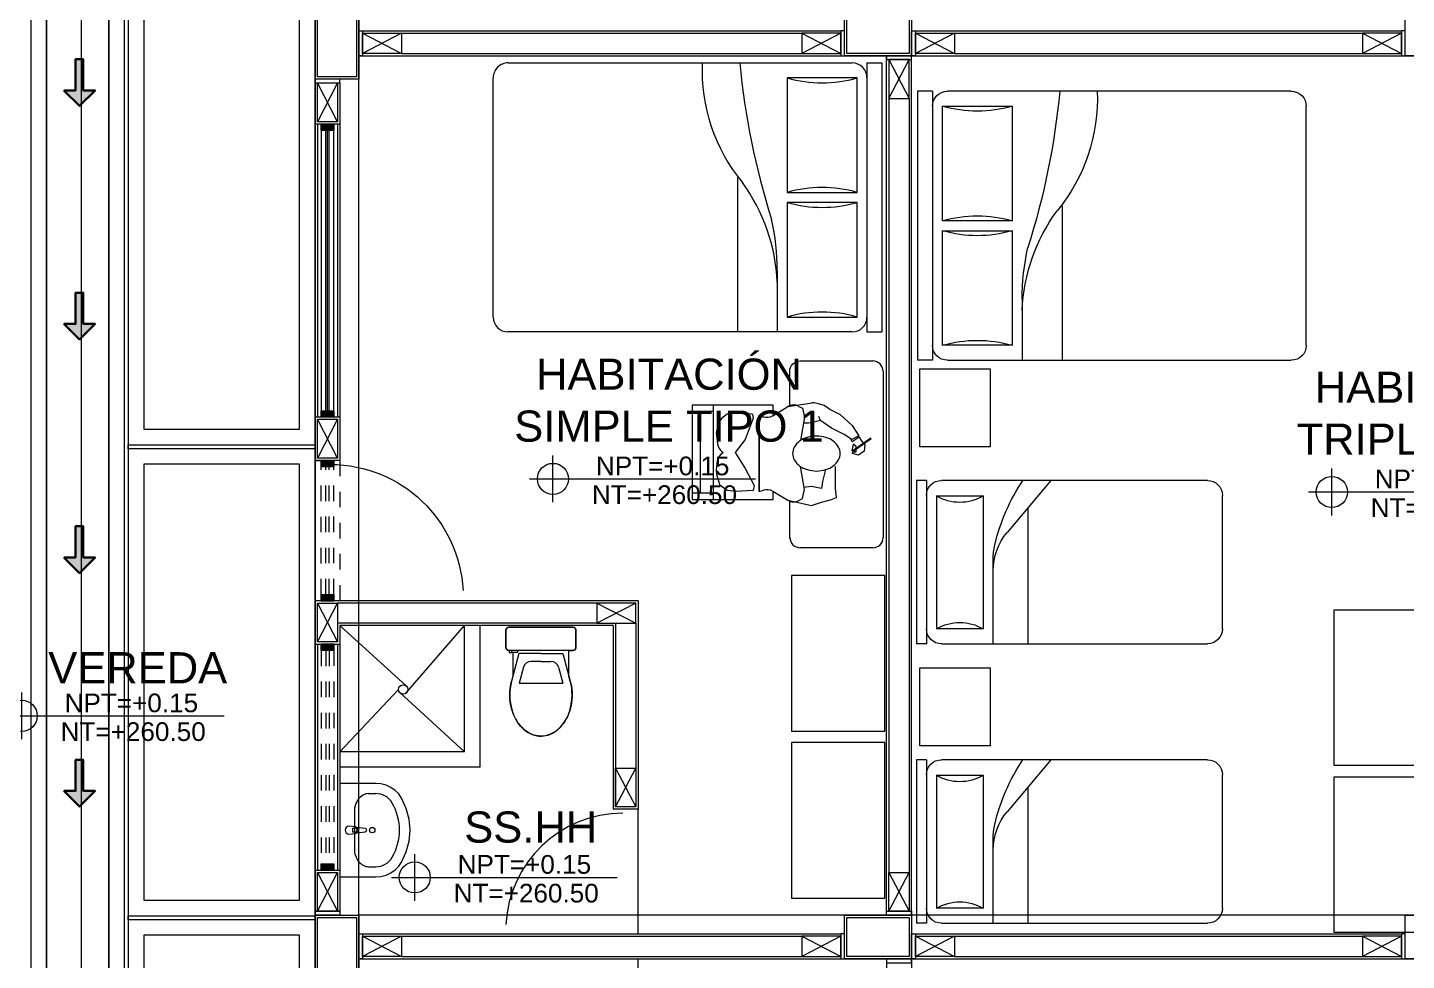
# Model space of a CAD drawing. Header units: metres. Extents: x 349075 to 349285, y 9281902 to 9282050.
# Drawn here: x 349143.84 to 349152.69, y 9281998.48 to 9282004.48 of the extents above; entities that cross this region are included whole.
import ezdxf

# ---------------------------------------------------------------- set-up
doc = ezdxf.new("R2010")
doc.units = ezdxf.units.M
doc.header["$LTSCALE"] = 0.25
doc.linetypes.add('01 nivel$0$HIDDEN2', pattern=[0.1875, 0.125, -0.0625])
doc.linetypes.add('DASHED2', pattern=[0.762, 0.635, -0.127])
for name, color, linetype, lineweight in [('.', 7, 'Continuous', 0), ('0_ CUNETAS', 151, 'Continuous', 5), ('0_VANOS', 30, 'Continuous', 9), ('ARQ-FONDO', 253, 'CONTINUOUS', 9), ('CUNETAS-RED', 5, 'CONTINUOUS', 18)]:
    doc.layers.add(name, color=color, linetype=linetype, lineweight=lineweight)
doc.styles.add('Arial_1', font='arial.ttf', dxfattribs={"height": 0.15})

# ---------------------------------------------------------------- blocks, each defined once
blk = doc.blocks.new('*U3807')
at = {"layer": '.', "lineweight": 30}
h = blk.add_hatch(color=1, dxfattribs=at)
h.dxf.hatch_style = 1
h.paths.add_polyline_path([(-0.025, -0.05), (-0.1, -0.05), (0, -0.15), (0.1, -0.05), (0.025, -0.05), (0.025, 0.15), (-0.025, 0.15)])
at = {"layer": '0_ CUNETAS', "color": 1, "lineweight": 30}
blk.add_lwpolyline([(-0.1, -0.05), (-0.025, -0.05), (-0.025, 0.15), (0.025, 0.15), (0.025, -0.05), (0.1, -0.05), (0, -0.15)], close=True, dxfattribs=at)
blk = doc.blocks.new('*U3808')
at = {"layer": '0_ CUNETAS', "color": 0, "linetype": 'ByBlock', "lineweight": -2, "transparency": 16777216}
for p in [(0, 15), (0, 13.5), (0, 12), (0, 10.5)]:
    blk.add_blockref('*U3807', p, dxfattribs=at)
blk = doc.blocks.new('red drenaje')
at = {"layer": 'CUNETAS-RED'}
blk.add_line((-7.175, 111.023), (-7.175, 73.893), dxfattribs=at)
at = {"layer": 'CUNETAS-RED', "lineweight": 0}
for p, q in [((-7.175, 111.023), (-7.175, 73.893)), ((-6.575, 111.023), (-6.575, 73.893)), ((-7.075, 110.923), (-7.075, 73.893))]:
    blk.add_line(p, q, dxfattribs=at)
blk.add_polyline3d([(-6.675, 73.893, 0), (-6.675, 110.923, 0), (-6.675, 73.893, -20.5486), (-7.075, 73.893, -20.5486), (-7.075, 110.923, 0), (-6.675, 110.923, 0)], dxfattribs=at)
blk.add_blockref('*U3808', (-6.8631, 71.1207, -20.5486), dxfattribs=at)
blk = doc.blocks.new('C-4-flat-1-flat-1')
at = {"layer": 'ARQ-FONDO', "lineweight": 0}
for p, q in [((-0.4364, -0.063), (-0.4363, -0.473)), ((-0.3064, -0.0429), (-0.4164, -0.0429)), ((-0.2864, -0.0879), (-0.2864, -0.0629)), ((-0.122, -0.0879), (-0.2864, -0.0879)), ((-0.2664, -0.1265), (-0.0899, -0.0793)), ((-0.0899, -0.0793), (-0.122, -0.0879)), ((-0.2663, -0.2679), (-0.2664, -0.1265)), ((-0.1793, -0.155), (-0.0769, -0.1276)), ((-0.0769, -0.4081), (-0.0769, -0.1276)), ((-0.2163, -0.2679), (-0.2163, -0.2033)), ((-0.2663, -0.2679), (-0.2663, -0.4093)), ((-0.2163, -0.2679), (-0.2163, -0.3325)), ((-0.2753, -0.4181), (-0.2863, -0.4133)), ((-0.2753, -0.4537), (-0.2753, -0.4181)), ((-0.2663, -0.4093), (-0.0898, -0.4565)), ((-0.1792, -0.3808), (-0.0769, -0.4081)), ((-0.4163, -0.4929), (-0.3063, -0.4929)), ((-0.2741, -0.4537), (-0.2863, -0.4537)), ((-0.2863, -0.4729), (-0.2741, -0.4729)), ((-0.2863, -0.4729), (-0.2741, -0.4729)), ((-0.2753, -0.4479), (-0.1219, -0.4479)), ((-0.2753, -0.4479), (-0.1219, -0.4479)), ((-0.2753, -0.4537), (-0.2753, -0.4479)), ((-0.2741, -0.4537), (-0.2753, -0.4537)), ((-0.2741, -0.4729), (-0.2741, -0.4537)), ((-0.2741, -0.4729), (-0.2741, -0.4537)), ((-0.1219, -0.4479), (-0.0898, -0.4565))]:
    blk.add_line(p, q, dxfattribs=at)
at = {"layer": 'ARQ-FONDO', "lineweight": 0, "flags": 128}
blk.add_lwpolyline([(-0.4164, -0.0429), (-0.3064, -0.0429, -0.016084), (-0.3051, -0.043, -0.098696), (-0.2975, -0.045, -0.082497), (-0.2922, -0.0488, -0.052188), (-0.2896, -0.052, -0.043988), (-0.288, -0.0551, -0.036572), (-0.287, -0.0579, -0.034751), (-0.2865, -0.0606, -0.021821), (-0.2864, -0.0624, -0.006718), (-0.2864, -0.0629), (-0.2863, -0.4729, -0.016083), (-0.2863, -0.4742, -0.022806), (-0.2865, -0.476, -0.021818), (-0.2869, -0.4777, -0.034754), (-0.2877, -0.4804, -0.036572), (-0.289, -0.483, -0.043988), (-0.291, -0.4859, -0.052186), (-0.294, -0.4887, -0.082496), (-0.2998, -0.4918, -0.082484), (-0.3063, -0.4929), (-0.4163, -0.4929, -0.016082), (-0.4176, -0.4929, -0.098699), (-0.4251, -0.4909, -0.082496), (-0.4304, -0.4871, -0.052185), (-0.4331, -0.4838, -0.043989), (-0.4347, -0.4807, -0.036572), (-0.4356, -0.478, -0.034752), (-0.4362, -0.4752, -0.021821), (-0.4363, -0.4735, -0.006719), (-0.4363, -0.473), (-0.4364, -0.063, -0.016085), (-0.4363, -0.0617, -0.022804), (-0.4361, -0.0599, -0.021821), (-0.4358, -0.0581, -0.034752), (-0.4349, -0.0555, -0.036572), (-0.4337, -0.0529, -0.043989), (-0.4316, -0.05, -0.052185), (-0.4286, -0.0471, -0.082499), (-0.4229, -0.044, -0.082481), (-0.4164, -0.0429)], format="xyb", dxfattribs=at)
at = {"layer": 'ARQ-FONDO', "lineweight": 0}
for points in [[(-0.0898, -0.4565, 0.138325), (0.0981, -0.4533, 0.067431), (0.1697, -0.4207, 0.079159), (0.2243, -0.3728, 0.080244), (0.2533, -0.3232, 0.196401), (0.2512, -0.2071, 0.091852), (0.2135, -0.1507, 0.06635), (0.164, -0.1115, 0.067294), (0.0912, -0.0804, 0.132913), (-0.0899, -0.0793)], [(-0.0899, -0.0793, -0.138325), (0.098, -0.0823, -0.067431), (0.1696, -0.115, -0.079159), (0.2242, -0.1628, -0.080244), (0.2533, -0.2124, -0.196401), (0.2512, -0.3285, -0.091852), (0.2136, -0.3849, -0.06635), (0.1641, -0.4241, -0.067294), (0.0913, -0.4553, -0.132913), (-0.0898, -0.4565)]]:
    blk.add_lwpolyline(points, format="xyb", dxfattribs=at)
for centre, major_axis, start_param, end_param in [((-0.4164, -0.0629), (0.02, -0.0013), 1.635126, 3.205922), ((-0.3064, -0.0629), (0.02, -0.0013), 0.06433, 1.635126), ((-0.1663, -0.2033), (0.0499, -0.0032), 1.896446, 3.205922), ((-0.1663, -0.3325), (0.0499, -0.0032), -3.077263, -1.767787), ((-0.4163, -0.4729), (0.02, -0.0013), -3.077263, -1.506467), ((-0.3063, -0.4729), (0.02, -0.0013), -1.506467, 0.06433)]:
    blk.add_ellipse(centre, major_axis=major_axis, ratio=1, start_param=start_param, end_param=end_param, dxfattribs=at)
blk = doc.blocks.new('Lavabo 22')
at = {"layer": 'ARQ-FONDO', "linetype": 'Continuous'}
for p, q in [((-0.3, 0), (-0.3, -0.2291)), ((0.3, 0), (-0.3, 0)), ((0.3, -0.2291), (0.3, 0)), ((-0.025, -0.0573), (-0.021, -0.0993)), ((-0.0136, -0.0971), (-0.0136, -0.0822)), ((-0.0136, -0.0822), (0.0136, -0.0822)), ((0.0136, -0.0822), (0.0136, -0.0971)), ((0.021, -0.0993), (0.025, -0.0573)), ((0.1188, -0.0923), (-0.1188, -0.0923)), ((-0.0177, -0.1088), (-0.0111, -0.1617)), ((0.0111, -0.1617), (0.0177, -0.1088)), ((-0.3, -0.2291), (-0.2971, -0.2628)), ((-0.2971, -0.2628), (-0.2885, -0.2955)), ((-0.2348, -0.1833), (-0.2348, -0.2291)), ((0.2348, -0.1833), (0.2348, -0.2291)), ((0.2885, -0.2955), (0.2971, -0.2628)), ((0.2971, -0.2628), (0.3, -0.2291)), ((-0.2885, -0.2955), (-0.2745, -0.326)), ((-0.2745, -0.326), (-0.2555, -0.3534)), ((-0.2555, -0.3534), (-0.2322, -0.3769)), ((0.2322, -0.3769), (0.2555, -0.3534)), ((0.2555, -0.3534), (0.2745, -0.326)), ((0.2745, -0.326), (0.2885, -0.2955)), ((-0.2322, -0.3769), (-0.2052, -0.3956)), ((-0.2052, -0.3956), (-0.14, -0.4255)), ((-0.14, -0.4255), (-0.071, -0.4438)), ((0.071, -0.4438), (0.14, -0.4255)), ((0.14, -0.4255), (0.2052, -0.3956)), ((0.2052, -0.3956), (0.2322, -0.3769)), ((-0.071, -0.4438), (0, -0.45)), ((0, -0.45), (0.071, -0.4438))]:
    blk.add_line(p, q, dxfattribs=at)
blk.add_circle((0, -0.2071), 0.0175, dxfattribs=at)
for centre, radius, start, end in [((0, -0.0573), 0.025, 0, 180), ((0, -0.0974), 0.0211, 185.16961, 212.77103), ((0, -0.0974), 0.0211, 212.77103, 327.22897), ((0, -0.0971), 0.0136, 180, 0), ((0, -0.1603), 0.0112, 187.13892, 352.86108), ((0, -0.0974), 0.0211, 327.22897, 354.83039)]:
    blk.add_arc(centre, radius, start, end, dxfattribs=at)
for centre, major_axis, ratio, start_param, end_param in [((-0.1187, -0.1833), (0.1161, 0), 0.783646, 1.570796, 3.141593), ((0.1187, -0.1833), (0.1161, 0), 0.783646, 0, 1.570796), ((-0.1189, -0.2291), (0, 0.1212), 0.956522, 1.570796, 2.644618), ((0.1189, -0.2291), (0, 0.1212), 0.956522, 3.638567, 4.712389), ((0, 0), (0, 0.3818), 0.956522, 2.644618, 3.638567)]:
    blk.add_ellipse(centre, major_axis=major_axis, ratio=ratio, start_param=start_param, end_param=end_param, dxfattribs=at)
blk = doc.blocks.new('columnas 2do bloque')
at = {"layer": 'ARQ-FONDO', "elevation": 0}
for points in [[(-10.83, -23.68), (-10.83, -23.25), (-10.55, -23.25), (-10.55, -23.68)], [(-10.815, -23.665), (-10.815, -23.265), (-10.565, -23.265), (-10.565, -23.665)], [(-7.43, -23.25), (-7, -23.25), (-7, -23.53), (-7.43, -23.53)], [(-7.415, -23.265), (-7.015, -23.265), (-7.015, -23.515), (-7.415, -23.515)], [(-3.83, -23.25), (-3.4, -23.25), (-3.4, -23.53), (-3.83, -23.53)], [(-10.83, -29.48), (-10.83, -29.05), (-10.55, -29.05), (-10.55, -29.48)], [(-10.815, -29.465), (-10.815, -29.065), (-10.565, -29.065), (-10.565, -29.465)], [(-7.43, -29.05), (-7, -29.05), (-7, -29.33), (-7.43, -29.33)], [(-7.415, -29.065), (-7.015, -29.065), (-7.015, -29.315), (-7.415, -29.315)], [(-3.83, -29.05), (-3.4, -29.05), (-3.4, -29.33), (-3.83, -29.33)]]:
    blk.add_lwpolyline(points, close=True, dxfattribs=at)
blk = doc.blocks.new('*U1000')
at = {"linetype": 'Continuous', "lineweight": 0, "true_color": 0xbebebe}
for points in [[(3037.2524, 1360.5431), (3037.2124, 1360.5431), (3037.2124, 1360.4631), (3037.2524, 1360.4631)], [(3039.0924, 1360.5431), (3039.0524, 1360.5431), (3039.0524, 1360.4631), (3039.0924, 1360.4631)]]:
    blk.add_hatch(color=9, dxfattribs=at).paths.add_polyline_path(points)
at = {"layer": '0_VANOS', "linetype": 'Continuous'}
for p, q in [((3037.2524, 1360.5131), (3039.0524, 1360.5131)), ((3037.2524, 1360.5031), (3039.0524, 1360.5031)), ((3037.2524, 1360.4931), (3039.0524, 1360.4931))]:
    blk.add_line(p, q, dxfattribs=at)
for points in [[(3037.2124, 1360.5431), (3037.2124, 1360.4631), (3037.2524, 1360.4631), (3037.2524, 1360.5431)], [(3037.2524, 1360.5431), (3039.0524, 1360.5431), (3039.0524, 1360.4631), (3037.2524, 1360.4631)], [(3039.0524, 1360.5431), (3039.0524, 1360.4631), (3039.0924, 1360.4631), (3039.0924, 1360.5431)]]:
    blk.add_lwpolyline(points, close=True, dxfattribs=at)
blk = doc.blocks.new('*U1055')
at = {"linetype": 'Continuous', "true_color": 0xbebebe}
for points in [[(3032.1314, 1351.1888), (3032.1314, 1351.2688), (3032.1714, 1351.2688), (3032.1714, 1351.1888)], [(3033.5414, 1351.1888), (3033.5414, 1351.2688), (3033.5814, 1351.2688), (3033.5814, 1351.1888)]]:
    blk.add_hatch(color=9, dxfattribs=at).paths.add_polyline_path(points)
at = {"layer": '0_VANOS', "linetype": 'Continuous'}
for p, q in [((3032.1314, 1351.2688), (3032.1714, 1351.2688)), ((3032.1314, 1351.2688), (3032.1314, 1351.1888)), ((3032.1714, 1351.2688), (3032.1714, 1351.1888)), ((3033.5414, 1351.1888), (3033.5414, 1351.2688)), ((3033.5414, 1351.2688), (3033.5814, 1351.2688)), ((3033.5814, 1351.2688), (3033.5814, 1351.1888)), ((3032.1714, 1351.1888), (3032.1314, 1351.1888)), ((3033.5814, 1351.1888), (3033.5414, 1351.1888))]:
    blk.add_line(p, q, dxfattribs=at)
at = {"layer": '0_VANOS', "linetype": '01 nivel$0$HIDDEN2', "ltscale": 0.5}
for p, q in [((3032.1708, 1351.2688), (3033.5408, 1351.2688)), ((3032.1714, 1351.2388), (3033.5414, 1351.2388)), ((3032.1714, 1351.2188), (3033.5414, 1351.2188)), ((3032.1714, 1351.1888), (3033.5414, 1351.1888))]:
    blk.add_line(p, q, dxfattribs=at)
at = {"layer": '0_VANOS', "linetype": '01 nivel$0$HIDDEN2'}
blk.add_line((3033.5414, 1351.2688), (3033.5814, 1351.2688), dxfattribs=at)
blk = doc.blocks.new('Cotas de elevación - M_Cota de elevación - Destino rellenado-517392-Nivel 1')
at = {"layer": 'ARQ-FONDO'}
for p, q in [((0, -0.0015), (0, 0.0015)), ((-0.0015, 0), (0.013, 0))]:
    blk.add_line(p, q, dxfattribs=at)
blk.add_circle((0, 0), 0.001, dxfattribs=at)
blk = doc.blocks.new('escritorio dormitorios')
at = {"layer": 'ARQ-FONDO', "linetype": 'ByBlock', "lineweight": 0}
for p, q in [((-0.7385, -0.1048, -80.1225), (-0.7385, 0.3612, -80.1225)), ((-0.672, 0.4277, -11.9309), (0.395, 0.4287, -80.1225)), ((0.4615, 0.3621, -148.3141), (0.4615, -0.1038, -148.3141)), ((0.401, -0.1701, -167.5126), (0.1629, -0.1701, -167.5126))]:
    blk.add_line(p, q, dxfattribs=at)
at = {"layer": 'ARQ-FONDO', "lineweight": 0}
for p, q in [((-0.3233, 0.2286), (-0.2575, 0.2716)), ((-0.2575, 0.2716), (-0.2336, 0.2274)), ((-0.2539, 0.2633), (-0.2491, 0.2752)), ((-0.2491, 0.2752), (-0.2192, 0.2286)), ((-0.3951, 0.1532), (-0.3233, 0.2286)), ((-0.2671, 0.1783), (-0.3066, 0.097)), ((-0.2336, 0.2274), (-0.2671, 0.1783)), ((-0.2192, 0.2286), (-0.236, 0.2214)), ((-0.4298, 0.0838), (-0.3951, 0.1532)), ((-0.3066, 0.097), (-0.3401, 0.0479)), ((-0.3556, 0.0264), (-0.3807, 0.0156)), ((-0.3401, 0.0479), (-0.3556, 0.0264)), ((-0.4455, -0.1835), (-0.4691, -0.0268)), ((-0.4345, -0.0901), (-0.3765, -0.0773)), ((-0.3765, -0.0773), (-0.2282, -0.103)), ((0.0876, -0.0773), (-0.0606, -0.103)), ((0.1456, -0.0901), (0.0876, -0.0773)), ((-0.4467, -0.1121), (-0.4345, -0.0901)), ((0.1578, -0.1121), (0.1456, -0.0901)), ((-0.3869, -0.281), (-0.4455, -0.1835)), ((0.0981, -0.281), (0.1566, -0.1835)), ((-0.4538, -0.277), (-0.4538, -0.7988)), ((-0.3893, -0.277), (-0.4538, -0.277)), ((-0.3893, -0.3672), (-0.3804, -0.3403)), ((0.1005, -0.3672), (0.0916, -0.3403)), ((0.1521, -0.277), (0.1005, -0.277)), ((0.1521, -0.7988), (0.1521, -0.277)), ((-0.3962, -0.4132), (-0.4022, -0.5153)), ((-0.394, -0.4106), (-0.37, -0.4058)), ((0.1005, -0.3672), (-0.3893, -0.3672)), ((-0.3893, -0.3672), (0.1005, -0.3672)), ((-0.37, -0.4058), (-0.2347, -0.4574)), ((-0.0477, -0.4574), (0.0618, -0.3994)), ((0.0618, -0.3994), (0.092, -0.4054)), ((0.0942, -0.408), (0.1005, -0.5153)), ((-0.4022, -0.5153), (-0.3958, -0.5733)), ((-0.2347, -0.4574), (-0.1509, -0.5218)), ((-0.1509, -0.5218), (-0.0477, -0.4574)), ((0.1005, -0.5153), (0.0941, -0.5733)), ((-0.3958, -0.5733), (-0.3776, -0.5988)), ((-0.1585, -0.6087), (-0.1509, -0.5991)), ((-0.1432, -0.6087), (-0.1509, -0.5991)), ((0.0618, -0.6184), (-0.0073, -0.6397)), ((0.0941, -0.5733), (0.0618, -0.6184)), ((-0.4538, -0.6635), (0.1521, -0.6635)), ((-0.4143, -0.6635), (-0.4143, -0.7988)), ((-0.3405, -0.6255), (-0.2944, -0.6397)), ((-0.2646, -0.6423), (-0.2054, -0.6349)), ((-0.0371, -0.6423), (-0.0963, -0.6349)), ((0.1106, -0.6635), (0.1106, -0.7988)), ((-0.4143, -0.7473), (0.1106, -0.7473)), ((-0.4538, -0.7988), (0.1521, -0.7988))]:
    blk.add_line(p, q, dxfattribs=at)
at = {"layer": 'ARQ-FONDO', "lineweight": 0, "const_width": 0.014}
blk.add_lwpolyline([(-0.1571, 0.2297), (-0.2426, 0.352)], dxfattribs=at)
at = {"layer": 'ARQ-FONDO', "lineweight": 0}
for points in [[(-0.2491, 0.2752), (-0.2266, 0.2869), (-0.2006, 0.3101), (-0.16, 0.3064), (-0.1325, 0.2702), (-0.1434, 0.2326), (-0.1557, 0.2333), (-0.1557, 0.2543), (-0.189, 0.2551), (-0.2049, 0.2362), (-0.1622, 0.2276)], [(0.1566, -0.1835), (0.1908, -0.0322), (0.1714, 0.0258), (0.1521, 0.0967), (0.1392, 0.1289), (0.0812, 0.1225), (0.0232, 0.1225), (-0.0606, 0.1225)], [(-0.4298, 0.0838), (-0.4532, 0.0487), (-0.4638, 0.0135), (-0.4691, -0.0147), (-0.4691, -0.0305)], [(-0.3556, 0.0264), (-0.3477, -0.0076), (-0.3389, -0.0516), (-0.3389, -0.0833)], [(-0.0413, 0.058), (0.0361, 0.0387), (0.0812, 0.0323), (0.0683, -0.0322), (0.0747, -0.0837)]]:
    blk.add_lwpolyline(points, dxfattribs=at)
blk.add_lwpolyline([(-0.2564, 0, 0.07405), (-0.2474, -0.0603, 0.084801), (-0.2235, -0.108, 0.106336), (-0.1851, -0.142, 0.128955), (-0.144, -0.1528, 0.128955), (-0.1029, -0.142, 0.106336), (-0.0646, -0.108, 0.084801), (-0.0406, -0.0603, 0.07405), (-0.0316, 0, 0.07405), (-0.0406, 0.0603, 0.084801), (-0.0646, 0.108, 0.106336), (-0.1029, 0.142, 0.128955), (-0.144, 0.1528, 0.128955), (-0.1851, 0.142, 0.106336), (-0.2235, 0.108, 0.084801), (-0.2474, 0.0603, 0.07405)], format="xyb", close=True, dxfattribs=at)
at = {"layer": 'ARQ-FONDO', "linetype": 'ByBlock', "lineweight": 0, "elevation": -80.1225}
blk.add_lwpolyline([(-0.4513, -0.1713), (-0.672, -0.1713, -0.414214), (-0.7385, -0.1048)], format="xyb", dxfattribs=at)
at = {"layer": 'ARQ-FONDO', "linetype": 'ByBlock', "lineweight": 0}
for centre, start, end in [((-0.672, 0.3612, -11.9309), 90, 180), ((0.395, 0.3621, -80.1225), 360, 90), ((0.395, -0.1038, -148.3141), 270, 0)]:
    blk.add_arc(centre, 0.0665, start, end, dxfattribs=at)
at = {"layer": 'ARQ-FONDO', "lineweight": 0}
for centre, radius, start, end in [((-0.3842, -0.1467), 0.0714, 150.9331, 210.97654), ((0.0954, -0.1467), 0.0714, 329.02346, 29.0669), ((-0.4481, -0.3178), 0.0714, 341.55636, 30.97654), ((0.1593, -0.3178), 0.0714, 149.02346, 198.44364), ((-0.3934, -0.4134), 0.0028, 101.30436, 176.63184), ((0.0914, -0.4081), 0.0028, 3.36816, 78.69563), ((0.0914, -0.4081), 0.0028, 3.36816, 78.69563), ((-0.3195, -0.5573), 0.0714, 215.55138, 252.90541), ((-0.2143, -0.564), 0.0714, 277.12145, 321.32606), ((-0.0875, -0.564), 0.0714, 218.67394, 262.87855), ((-0.2734, -0.5714), 0.0714, 252.90541, 277.12145), ((-0.0283, -0.5714), 0.0714, 262.87855, 287.09459)]:
    blk.add_arc(centre, radius, start, end, dxfattribs=at)
blk = doc.blocks.new('cama doble')
at = {"layer": 'ARQ-FONDO', "linetype": 'ByBlock', "lineweight": 0}
for p, q in [((-0.864, 2.4), (-0.864, 2.496)), ((-0.864, 2.496), (0.864, 2.496)), ((0.864, 2.4), (0.864, 2.496)), ((-0.864, 2.4), (0.864, 2.4)), ((-0.864, 0.096), (-0.864, 2.304)), ((-0.032, 2.336), (-0.768, 2.336)), ((-0.768, 2.336), (-0.768, 1.888)), ((-0.032, 1.888), (-0.032, 2.336)), ((0.032, 2.336), (0.032, 1.888)), ((0.768, 2.336), (0.032, 2.336)), ((0.768, 1.888), (0.768, 2.336)), ((0.864, 2.304), (0.864, 0.096)), ((-0.768, 1.888), (-0.032, 1.888)), ((0.032, 1.888), (0.768, 1.888)), ((0.4723, 1.824), (0.864, 1.824)), ((-0.128, 1.568), (0.864, 1.568)), ((0.768, 0), (-0.768, 0))]:
    blk.add_line(p, q, dxfattribs=at)
for centre, radius, start, end in [((-0.768, 2.304), 0.096, 90, 180), ((0.768, 2.304), 0.096, 0, 90), ((-1.536, 2.112), 0.8, 343.7398, 16.2602), ((0.736, 2.112), 0.8, 163.7398, 196.2602), ((-0.736, 2.112), 0.8, 343.7398, 16.2602), ((1.536, 2.112), 0.8, 163.7398, 196.2602), ((-1.3104, 6.3421), 4.7798, 275.35716, 287.66655), ((0.5961, 0.6488), 1.1764, 92.53978, 126.04031), ((0.4718, 0.2879), 1.5361, 89.98136, 102.46674), ((-0.816, 2.472), 1.1308, 267.56726, 309.54608), ((-0.768, 0.096), 0.096, 180, 270), ((0.768, 0.096), 0.096, 270, 0)]:
    blk.add_arc(centre, radius, start, end, dxfattribs=at)
blk = doc.blocks.new('*U1569')
blk.add_arc((0.0215, 0.0476), 0.8535, 0.15786, 87.08143)
blk = doc.blocks.new('*U1074')
at = {"linetype": 'Continuous', "true_color": 0xbebebe}
for points in [[(3032.1314, 1351.1888), (3032.1314, 1351.2688), (3032.1714, 1351.2688), (3032.1714, 1351.1888)], [(3032.9914, 1351.1888), (3032.9914, 1351.2688), (3033.0314, 1351.2688), (3033.0314, 1351.1888)]]:
    blk.add_hatch(color=9, dxfattribs=at).paths.add_polyline_path(points)
at = {"layer": '0_VANOS', "linetype": 'Continuous'}
for p, q in [((3032.1314, 1351.2688), (3032.1714, 1351.2688)), ((3032.1314, 1351.2688), (3032.1314, 1351.1888)), ((3032.1714, 1351.2688), (3032.1714, 1351.1888)), ((3032.9914, 1351.1888), (3032.9914, 1351.2688)), ((3032.9914, 1351.2688), (3033.0314, 1351.2688)), ((3033.0314, 1351.2688), (3033.0314, 1351.1888)), ((3032.1714, 1351.1888), (3032.1314, 1351.1888)), ((3033.0314, 1351.1888), (3032.9914, 1351.1888))]:
    blk.add_line(p, q, dxfattribs=at)
at = {"layer": '0_VANOS', "linetype": '01 nivel$0$HIDDEN2', "ltscale": 0.5}
for p, q in [((3032.1708, 1351.2688), (3032.9908, 1351.2688)), ((3032.1714, 1351.2388), (3032.9914, 1351.2388)), ((3032.1714, 1351.2188), (3032.9914, 1351.2188)), ((3032.1714, 1351.1888), (3032.9914, 1351.1888))]:
    blk.add_line(p, q, dxfattribs=at)
at = {"layer": '0_VANOS', "linetype": '01 nivel$0$HIDDEN2'}
blk.add_line((3032.9914, 1351.2688), (3033.0314, 1351.2688), dxfattribs=at)
blk = doc.blocks.new('*U995')
at = {"lineweight": 0}
blk.add_arc((0.022, 0.0479), 0.7531, 0.15786, 87.08143, dxfattribs=at)
blk = doc.blocks.new('CAMA DE PLAZA Y MEDIA')
at = {"layer": 'ARQ-FONDO', "linetype": 'ByBlock', "lineweight": 0}
for p, q in [((-2.464, -0.474), (-2.464, 0.576)), ((-2.4, 0.576), (-2.464, 0.576)), ((-2.4, -0.474), (-2.4, 0.576)), ((-2.304, 0.576), (-0.596, 0.576)), ((-1.972, 0.576), (-1.972, 0.0311)), ((-1.748, 0.576), (-1.748, -0.298)), ((-2.036, 0.48), (-2.336, 0.48)), ((-2.336, -0.374), (-2.336, 0.48)), ((-2.036, -0.374), (-2.036, 0.48)), ((-0.5, 0.48), (-0.5, -0.378)), ((-1.6005, -0.474), (-1.8817, -0.1401)), ((-2.336, -0.374), (-2.036, -0.374)), ((-2.4, -0.474), (-2.464, -0.474)), ((-0.596, -0.474), (-2.304, -0.474))]:
    blk.add_line(p, q, dxfattribs=at)
for centre, radius, start, end in [((-2.304, 0.48), 0.096, 90, 180), ((-0.596, 0.48), 0.096, 0, 90), ((-2.186, 0.73), 0.2915, 239.03624, 300.96376), ((-1.588, 0.1073), 0.384, 180, 220.10593), ((-1.588, 0.0311), 0.384, 180, 193.3928), ((-0.6948, 0.2438), 1.3022, 193.3928, 213.4501), ((-2.186, -0.624), 0.2915, 59.03624, 120.96376), ((-2.304, -0.378), 0.096, 180, 270), ((-0.596, -0.378), 0.096, 270, 0)]:
    blk.add_arc(centre, radius, start, end, dxfattribs=at)
blk = doc.blocks.new('BLOQUE EDF 07 PG')
at = {"layer": 'ARQ-FONDO'}
for p, q in [((-10.55, -23.37, -20.5486), (-7.455, -23.37, 0)), ((-6.975, -23.37, 0), (-3.855, -23.37, 0)), ((-10.275, -23.385, -20.5486), (-10.525, -23.515, -20.5486)), ((-10.525, -23.385, -20.5486), (-10.275, -23.515, -20.5486)), ((-10.275, -23.385, -20.5486), (-7.705, -23.385, 0)), ((-7.705, -23.385, 0), (-7.455, -23.515, 0)), ((-7.455, -23.385, 0), (-7.705, -23.515, 0)), ((-6.725, -23.385, 0), (-6.975, -23.515, 0)), ((-6.975, -23.385, 0), (-6.725, -23.515, 0)), ((-6.725, -23.385, 0), (-4.105, -23.385, 0)), ((-4.105, -23.385, 0), (-3.855, -23.515, 0)), ((-3.855, -23.385, 0), (-4.105, -23.515, 0)), ((-10.55, -23.53, -20.5486), (-7.455, -23.53, 0)), ((-10.275, -23.515, -20.5486), (-7.7051, -23.515, -20.5486)), ((-7.16, -29.05, -20.5486), (-7.16, -23.53, -20.5486)), ((-7, -29.05, -20.5486), (-7, -23.53, -20.5486)), ((-6.975, -23.53, 0), (-3.855, -23.53, 0)), ((-6.725, -23.515, 0), (-4.1051, -23.515, -21.7959)), ((-7.145, -23.805, -20.5486), (-7.015, -23.555, -20.5486)), ((-7.145, -23.555, -20.5486), (-7.015, -23.805, -20.5486)), ((-10.685, -23.955, -20.5486), (-10.815, -23.705, -20.5486)), ((-10.685, -23.705, -20.5486), (-10.815, -23.955, -20.5486)), ((-7.145, -23.805, -20.5486), (-7.145, -28.775, -20.5486)), ((-7.015, -23.805, -20.5486), (-7.015, -28.775, -20.5486)), ((-10.83, -23.97, -20.5486), (-10.83, -25.85, -20.5486)), ((-10.815, -23.955, -20.5486), (-10.815, -23.955, -20.5486)), ((-10.815, -23.97, -20.5486), (-10.815, -25.85, -20.5486)), ((-10.685, -23.97, -20.5486), (-10.685, -25.85, -20.5486)), ((-10.67, -23.97, -20.5486), (-10.67, -26.01, -20.5486)), ((-10.685, -26.115, -20.5486), (-10.815, -25.865, -20.5486)), ((-10.685, -25.865, -20.5486), (-10.815, -26.115, -20.5486)), ((-8.755, -27.03), (-10.83, -27.03)), ((-10.83, -27.03), (-10.83, -28.56)), ((-10.815, -27.045, -684.9345), (-10.685, -27.295, -684.9345)), ((-10.815, -27.295, -684.9345), (-10.685, -27.045, -684.9345)), ((-9.02, -27.045), (-10.685, -27.045)), ((-9.02, -27.045, 20.5486), (-8.77, -27.175, 20.5486)), ((-8.77, -27.045, 20.5486), (-9.02, -27.175, 20.5486)), ((-8.755, -27.03), (-8.755, -28.37)), ((-9.02, -27.175), (-10.685, -27.175)), ((-8.9, -27.175), (-8.9, -28.355)), ((-8.77, -27.175), (-8.77, -28.355)), ((-8.915, -27.19), (-10.67, -27.19)), ((-10.2442, -27.5776, -20.5486), (-10.67, -27.19, -20.5486)), ((-10.67, -27.19), (-10.67, -28.76, -664.3859)), ((-10.2445, -27.6227, -20.5486), (-9.87, -27.19, -20.5486)), ((-9.87, -28, -20.5486), (-9.87, -27.19, -20.5486)), ((-9.77, -28.1, -20.5486), (-9.77, -27.19, -20.5486)), ((-8.915, -27.19), (-8.915, -28.37)), ((-10.83, -27.31), (-10.67, -27.31)), ((-10.815, -27.295), (-10.815, -27.295)), ((-10.815, -27.31), (-10.815, -28.76)), ((-10.685, -27.31), (-10.685, -28.76)), ((-10.67, -28, -20.5486), (-10.2941, -27.6, -20.5486)), ((-9.87, -28, -20.5486), (-10.284, -27.6224, -20.5486)), ((-9.87, -28, -20.5486), (-10.67, -28, -20.5486)), ((-9.77, -28.1, -20.5486), (-10.67, -28.1, -20.5486)), ((-8.9, -28.105), (-8.77, -28.355)), ((-8.9, -28.355), (-8.77, -28.105)), ((-8.755, -28.37), (-8.915, -28.37)), ((-8.77, -28.355), (-8.9, -28.355)), ((-8.755, -29.17), (-8.755, -28.37)), ((-10.815, -28.775, -664.3859), (-10.685, -29.025, -664.3859)), ((-10.815, -29.025, -664.3859), (-10.685, -28.775, -664.3859)), ((-7.145, -28.775, -705.4832), (-7.015, -29.025, -705.4832)), ((-7.145, -29.025, -705.4832), (-7.015, -28.775, -705.4832)), ((-10.525, -29.17, -20.5486), (-7.455, -29.17, 0)), ((-10.275, -29.185, -20.5486), (-10.525, -29.315, -20.5486)), ((-10.525, -29.185, -20.5486), (-10.275, -29.315, -20.5486)), ((-10.275, -29.185, -20.5486), (-7.705, -29.185, 0)), ((-7.705, -29.185, 0), (-7.455, -29.315, 0)), ((-7.455, -29.185, 0), (-7.705, -29.315, 0)), ((-6.975, -29.17, -20.5486), (-3.855, -29.17, 0)), ((-6.725, -29.185, -20.5486), (-6.975, -29.315, -20.5486)), ((-6.975, -29.185, -20.5486), (-6.725, -29.315, -20.5486)), ((-6.725, -29.185, -20.5486), (-4.105, -29.185, 0)), ((-4.105, -29.185, 0), (-3.855, -29.315, 0)), ((-3.855, -29.185, 0), (-4.105, -29.315, 0)), ((-10.525, -29.33, -20.5486), (-7.455, -29.33, 0)), ((-10.275, -29.315, -20.5486), (-7.705, -29.315, 0)), ((-8.755, -30.13, -20.5486), (-8.755, -29.33, 0)), ((-7.16, -29.33, -20.5486), (-7.16, -34.85, -20.5486)), ((-7, -29.33, -20.5486), (-7, -34.85, -20.5486)), ((-6.975, -29.33, -20.5486), (-3.855, -29.33, 0)), ((-6.725, -29.315, -20.5486), (-4.105, -29.315, 0))]:
    blk.add_line(p, q, dxfattribs=at)
at = {"layer": 'ARQ-FONDO', "ltscale": 0.7}
blk.add_lwpolyline([(-12.33, 1.5), (1.5, 1.5), (1.5, -36.63), (-12.33, -36.63)], close=True, dxfattribs=at)
at = {"layer": 'ARQ-FONDO', "ltscale": 0.7, "elevation": 0}
for points in [[(-10.55, -0.63), (-10.83, -0.63), (-10.83, -34.5), (-10.55, -34.5)], [(-0.28, -23.53), (-0.28, -23.25), (-10.55, -23.25), (-10.55, -23.53)], [(-0.28, -29.33), (-0.28, -29.05), (-10.55, -29.05), (-10.55, -29.33)]]:
    blk.add_lwpolyline(points, close=True, dxfattribs=at)
at = {"layer": 'ARQ-FONDO'}
for points, elevation in [([(-10.55, -23.37), (-10.525, -23.37), (-10.525, -23.53), (-10.55, -23.53)], -20.5486), ([(-7.43, -23.37), (-7.455, -23.37), (-7.455, -23.53), (-7.43, -23.53)], 0), ([(-7, -23.37), (-6.975, -23.37), (-6.975, -23.53), (-7, -23.53)], 0), ([(-3.83, -23.37), (-3.855, -23.37), (-3.855, -23.53), (-3.83, -23.53)], 0), ([(-10.525, -23.385), (-10.275, -23.385), (-10.275, -23.515), (-10.525, -23.515)], -20.5486), ([(-7.455, -23.385), (-7.705, -23.385), (-7.705, -23.515), (-7.455, -23.515)], 0), ([(-6.975, -23.385), (-6.725, -23.385), (-6.725, -23.515), (-6.975, -23.515)], 0), ([(-3.855, -23.385), (-4.105, -23.385), (-4.105, -23.515), (-3.855, -23.515)], 0), ([(-7.16, -23.53), (-7.16, -23.555), (-7, -23.555), (-7, -23.53)], -20.5486), ([(-7.145, -23.555), (-7.145, -23.805), (-7.015, -23.805), (-7.015, -23.555)], -20.5486), ([(-10.83, -23.68), (-10.83, -23.705), (-10.67, -23.705), (-10.67, -23.68)], -20.5486), ([(-10.67, -23.705), (-10.67, -23.97), (-10.83, -23.97), (-10.83, -23.705)], -20.5486), ([(-10.685, -23.705), (-10.685, -23.955), (-10.815, -23.955), (-10.815, -23.705)], -20.5486), ([(-10.67, -25.85), (-10.67, -26.13), (-10.83, -26.13), (-10.83, -25.85)], -20.5486), ([(-10.685, -25.865), (-10.685, -26.115), (-10.815, -26.115), (-10.815, -25.865)], -20.5486), ([(-7.171, -27.8685), (-7.171, -26.8685), (-7.771, -26.8685), (-7.771, -27.8685)], 0), ([(-10.815, -27.295), (-10.815, -27.045), (-10.685, -27.045), (-10.685, -27.295)], -684.9345), ([(-8.77, -27.045), (-9.02, -27.045), (-9.02, -27.175), (-8.77, -27.175)], 20.5486), ([(-7.171, -28.9409), (-7.171, -27.9409), (-7.771, -27.9409), (-7.771, -28.9409)], 0), ([(-10.83, -29.025), (-10.83, -28.76), (-10.67, -28.76), (-10.67, -29.025)], -664.3859), ([(-10.815, -29.025), (-10.815, -28.775), (-10.685, -28.775), (-10.685, -29.025)], -664.3859), ([(-7.145, -29.025), (-7.145, -28.775), (-7.015, -28.775), (-7.015, -29.025)], -705.4832), ([(-10.83, -29.05), (-10.83, -29.025), (-10.67, -29.025), (-10.67, -29.05)], -664.3859), ([(-7.16, -29.05), (-7.16, -29.025), (-7, -29.025), (-7, -29.05)], -705.4832), ([(-10.55, -29.17), (-10.525, -29.17), (-10.525, -29.33), (-10.55, -29.33)], -20.5486), ([(-10.525, -29.185), (-10.275, -29.185), (-10.275, -29.315), (-10.525, -29.315)], -20.5486), ([(-7.455, -29.185), (-7.705, -29.185), (-7.705, -29.315), (-7.455, -29.315)], 0), ([(-7.43, -29.17), (-7.455, -29.17), (-7.455, -29.33), (-7.43, -29.33)], 0), ([(-7, -29.17), (-6.975, -29.17), (-6.975, -29.33), (-7, -29.33)], -20.5486), ([(-6.975, -29.185), (-6.725, -29.185), (-6.725, -29.315), (-6.975, -29.315)], -20.5486), ([(-3.855, -29.185), (-4.105, -29.185), (-4.105, -29.315), (-3.855, -29.315)], 0), ([(-3.83, -29.17), (-3.855, -29.17), (-3.855, -29.33), (-3.83, -29.33)], 0), ([(-7.16, -29.33), (-7.16, -29.355), (-7, -29.355), (-7, -29.33)], -20.5486)]:
    blk.add_lwpolyline(points, close=True, dxfattribs=dict(at, elevation=elevation))
at = {"layer": 'ARQ-FONDO', "lineweight": 0}
for points, elevation in [([(-6.495, -26.0425), (-6.946, -26.0425), (-6.946, -25.5415), (-6.495, -25.5415)], -1410.9328), ([(-4.2872, -28.0882), (-4.2872, -27.0882), (-3.6872, -27.0882), (-3.6872, -28.0882)], -20.5486), ([(-6.495, -27.9627), (-6.946, -27.9627), (-6.946, -27.4617), (-6.495, -27.4617)], -1410.9328), ([(-4.2872, -29.1622), (-4.2872, -28.1622), (-3.6872, -28.1622), (-3.6872, -29.1622)], -20.5486)]:
    blk.add_lwpolyline(points, close=True, dxfattribs=dict(at, elevation=elevation))
at = {"layer": 'ARQ-FONDO', "linetype": 'DASHED2', "ltscale": 0.3}
blk.add_lwpolyline([(-10.67, -26.13), (-10.67, -27.03), (-10.83, -27.03), (-10.83, -26.13)], close=True, dxfattribs=at)
at = {"layer": 'ARQ-FONDO'}
blk.add_lwpolyline([(-8.9, -28.355), (-8.9, -28.105), (-8.77, -28.105), (-8.77, -28.355)], close=True, dxfattribs=at)
blk.add_circle((-10.2641, -27.6, -20.5486), 0.03, dxfattribs=at)
blk.add_blockref('columnas 2do bloque', (0, 0, 0), dxfattribs=at)
for name, p, rotation in [('cama doble', (-9.6863, -24.4401, 0), 270), ('escritorio dormitorios', (-7.6108, -26.2288, 0), 269.9999999999999), ('*U1074', (1340.4788, -3059.1614, -684.9178), 90.00000000000003), ('C-4-flat-1-flat-1', (-9.1119, -27.6363, 20.5486), 269.9999999999999), ('*U1055', (-1361.9788, 3004.8214, -705.4689), 270), ('*U995', (-8.805, -29.17), 90.00000000000003)]:
    blk.add_blockref(name, p, dxfattribs=dict(at, rotation=rotation))
at = {"layer": 'ARQ-FONDO', "xscale": -1}
for name, p, rotation in [('cama doble', (-4.4658, -24.622, -1410.9328), 90), ('*U1000', (-1371.2531, -3063.0624, -20.5486), 270), ('*U1569', (-10.78, -27.03), 270)]:
    blk.add_blockref(name, p, dxfattribs=dict(at, rotation=rotation))
at = {"layer": 'ARQ-FONDO', "xscale": 99.99999999999991, "yscale": 99.99999999999991, "zscale": 99.99999999999991}
for p in [(-9.3025, -26.248, -20.5486), (-4.3019, -26.332, -705.4664), (-10.1902, -28.8072, 0)]:
    blk.add_blockref('Cotas de elevación - M_Cota de elevación - Destino rellenado-517392-Nivel 1', p, dxfattribs=at)
at = {"layer": 'ARQ-FONDO', "lineweight": 0, "xscale": -1, "rotation": 180}
for p in [(-4.5043, -26.7315, -705.4664), (-4.5043, -28.5256, -705.4664)]:
    blk.add_blockref('CAMA DE PLAZA Y MEDIA', p, dxfattribs=at)
at = {"layer": 'ARQ-FONDO', "lineweight": 0, "rotation": 89.99929605922883}
blk.add_blockref('Lavabo 22', (-10.67, -28.5038, 0), dxfattribs=at)
at = {"layer": 'ARQ-FONDO', "char_height": 0.2, "width": 2.349898, "attachment_point": 1, "style": 'Arial_1'}
for s, insert in [('\\pxqc;HABITACIÓN SIMPLE TIPO 1', (-9.7325, -25.4753, -20.5486)), ('\\pxqc;HABITACIÓN TRIPLE TIPO 2', (-4.732, -25.5593, -705.4664)), ('\\pxqc;SS.HH', (-10.6202, -28.3838, 0))]:
    blk.add_mtext(s, dxfattribs=dict(at, insert=insert))
at = {"layer": 'ARQ-FONDO', "char_height": 0.12, "width": 0.902142, "attachment_point": 1, "line_spacing_factor": 0.941778, "style": 'Arial_1'}
for s, insert in [('NPT=+0.15', (-9.0268, -26.1046, -20.5486)), ('NPT=+0.15', (-4.0262, -26.1886, -705.4664)), ('NT=+260.50', (-9.0526, -26.2892, -20.5486)), ('NT=+260.50', (-4.052, -26.3732, -705.4664)), ('NPT=+0.15', (-9.9145, -28.6639, 0)), ('NT=+260.50', (-9.9403, -28.8485, 0))]:
    blk.add_mtext(s, dxfattribs=dict(at, insert=insert))
blk = doc.blocks.new('JUNTA VEREDA')
at = {"layer": 'ARQ-FONDO'}
blk.add_lwpolyline([(-0.0133, 1.2), (0.0121, 1.2), (0.0121, 0), (-0.0133, 0)], close=True, dxfattribs=at)
blk = doc.blocks.new('VERDA EDF 07 PGG')
at = {"layer": 'ARQ-FONDO'}
for points, elevation in [([(-13.23, 0), (-13.23, -37.53), (0, -37.53), (0, 0)], -20.5486), ([(-12.03, -27.2284), (-12.03, -24.2284), (-13.23, -24.2284), (-13.23, -27.2284)], 0), ([(-12.13, -27.1284), (-12.13, -24.3284), (-13.13, -24.3284), (-13.13, -27.1284)], 0), ([(-12.03, -30.2538), (-12.03, -27.2538), (-13.23, -27.2538), (-13.23, -30.2538)], 0), ([(-12.13, -30.1538), (-12.13, -27.3538), (-13.13, -27.3538), (-13.13, -30.1538)], 0), ([(-12.03, -33.2792), (-12.03, -30.2792), (-13.23, -30.2792), (-13.23, -33.2792)], 0), ([(-12.13, -33.1792), (-12.13, -30.3792), (-13.13, -30.3792), (-13.13, -33.1792)], 0)]:
    blk.add_lwpolyline(points, close=True, dxfattribs=dict(at, elevation=elevation))
at = {"layer": 'ARQ-FONDO', "rotation": 90}
for p in [(-12.03, -27.2405, 0), (-12.03, -30.2659, 0)]:
    blk.add_blockref('JUNTA VEREDA', p, dxfattribs=at)
at = {"layer": 'ARQ-FONDO', "xscale": 99.99999999999991, "yscale": 99.99999999999991, "zscale": 99.99999999999991}
blk.add_blockref('Cotas de elevación - M_Cota de elevación - Destino rellenado-517392-Nivel 1', (-13.9138, -28.9698, 0), dxfattribs=at)
at = {"layer": 'ARQ-FONDO', "insert": (-14.3438, -28.5607, 0), "char_height": 0.2, "width": 2.349898, "attachment_point": 1, "style": 'Arial_1'}
blk.add_mtext('\\pxqc;VEREDA', dxfattribs=at)
at = {"layer": 'ARQ-FONDO', "char_height": 0.12, "width": 0.902142, "attachment_point": 1, "line_spacing_factor": 0.941778, "style": 'Arial_1'}
for s, insert in [('NPT=+0.15', (-13.6381, -28.8264, 0)), ('NT=+260.50', (-13.6639, -29.011, 0))]:
    blk.add_mtext(s, dxfattribs=dict(at, insert=insert))

msp = doc.modelspace()

# ---------------------------------------------------------------- block references
at = {"layer": 'ARQ-FONDO', "lineweight": 5}
for name, p in [('BLOQUE EDF 07 PG', (349156.5147, 9282027.8244, 0)), ('VERDA EDF 07 PGG', (349157.7147, 9282029.0244, 0))]:
    msp.add_blockref(name, p, dxfattribs=at)
at = {"layer": 'CUNETAS-RED', "lineweight": 30}
msp.add_blockref('red drenaje', (349151.0347, 9281918.0014), dxfattribs=at)

doc.saveas('drawing.dxf')
